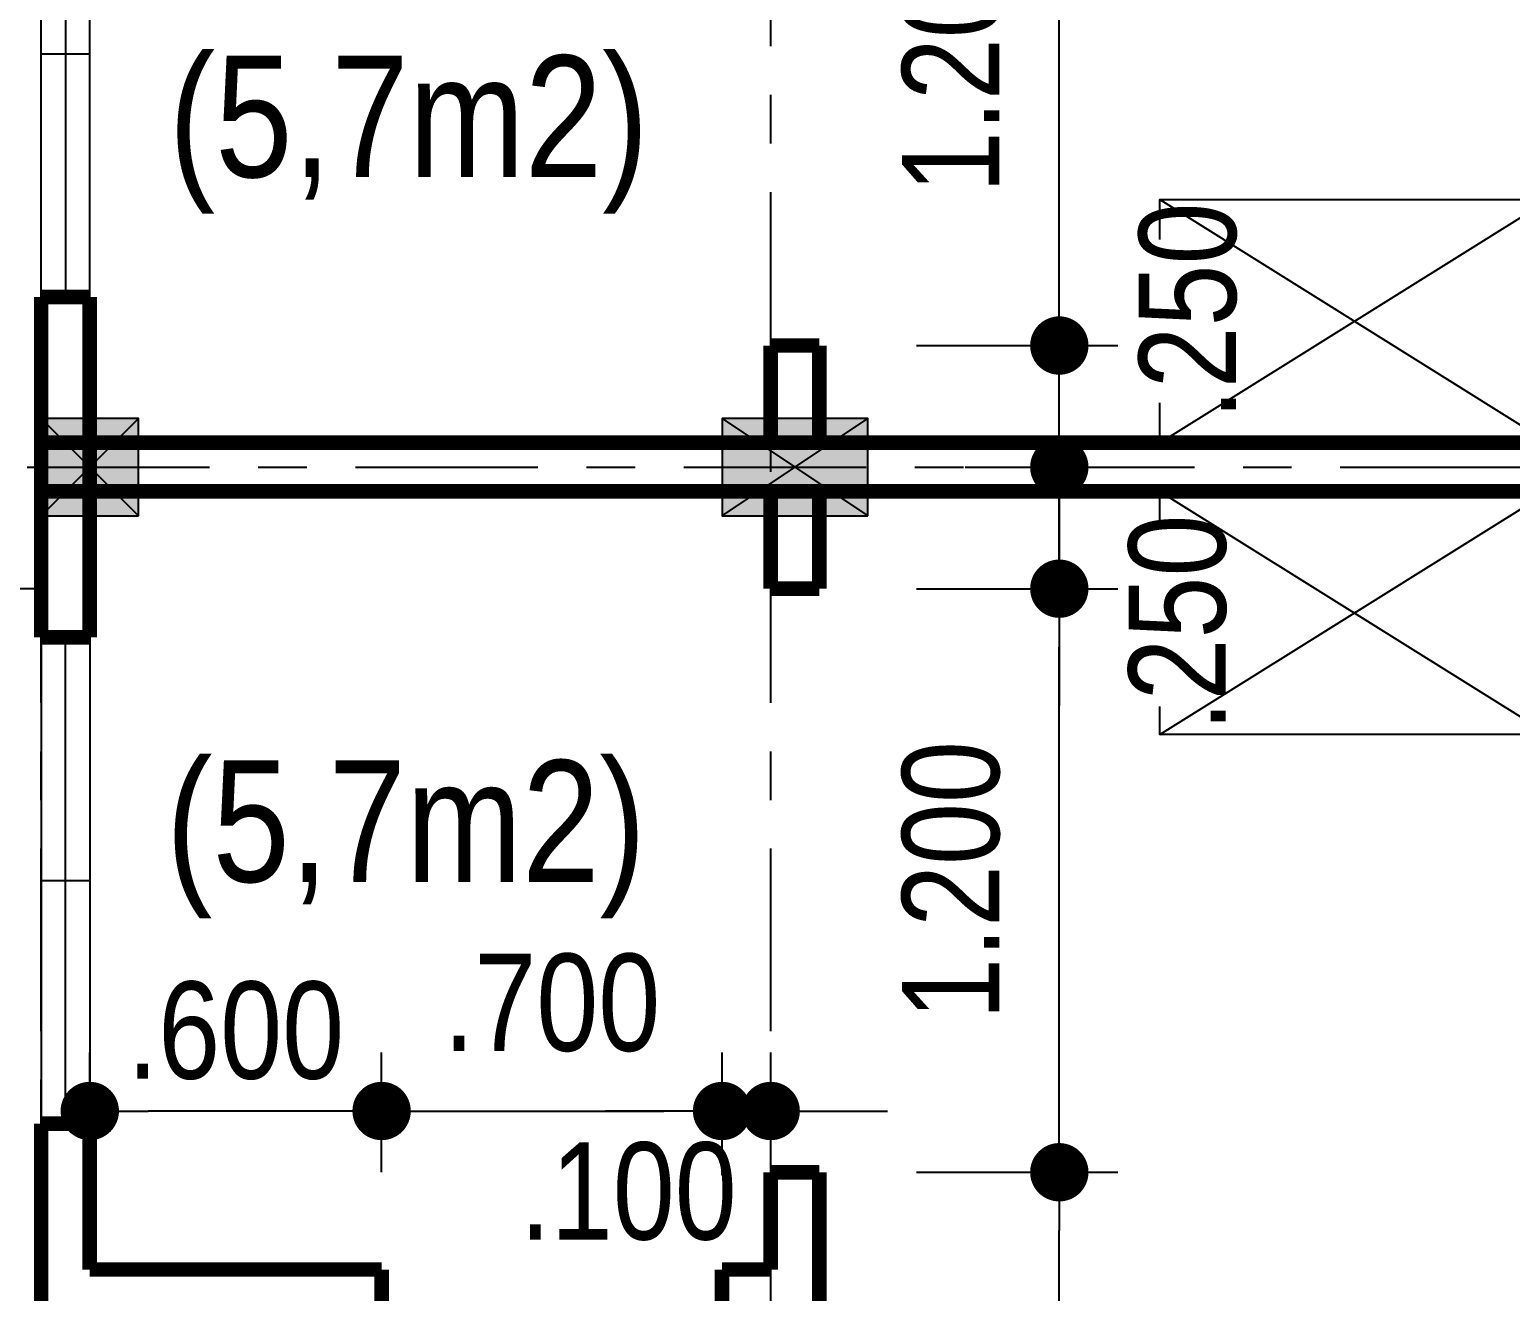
# Model space of a CAD drawing. Header units: millimetres. Extents: x 100 to 288, y -65 to 177.
# Drawn here: x 126.392 to 129.437, y 135.523 to 138.117 of the extents above; entities that cross this region are included whole.
import ezdxf

# ---------------------------------------------------------------- set-up
doc = ezdxf.new("R2010")
doc.units = ezdxf.units.MM
doc.header["$LTSCALE"] = 0.3
doc.header["$MEASUREMENT"] = 0
doc.header["$PDMODE"] = 2
doc.linetypes.add('ACAD_ISO03W100', pattern=[30, 12, -18])
doc.linetypes.add('CENTER', pattern=[2, 1.25, -0.25, 0.25, -0.25])
doc.layers.get('0').update_dxf_attribs({"linetype": 'CONTINUOUS', "lineweight": 13})
doc.layers.get('DEFPOINTS').update_dxf_attribs({"linetype": 'CONTINUOUS', "lineweight": 13})
for name, color, linetype in [('HATCH', 8, 'CONTINUOUS'), ('LAYER 1', 1, 'CONTINUOUS'), ('LAYER1', 1, 'CONTINUOUS'), ('LAYER5', 5, 'CONTINUOUS'), ('LAYER7', 7, 'CONTINUOUS'), ('THIETBI', 25, 'CONTINUOUS'), ('TUONG', 7, 'CONTINUOUS')]:
    doc.layers.add(name, color=color, linetype=linetype)
doc.styles.add('HELVE-KT', font='VHELVCN.TTF')
doc.dimstyles.new('1-100', dxfattribs={"dimtxt": 0.2, "dimasz": 0.12, "dimexe": 0.12, "dimexo": 0.2, "dimgap": 0.12, "dimtad": 1, "dimdec": 3, "dimzin": 4, "dimdsep": 46, "dimtxsty": 'HELVE-KT', "dimblk1": 'DOT', "dimblk2": 'DOT', "dimsah": 1, "dimcen": -0.18, "dimadec": 3, "dimazin": 0, "dimtfac": 1, "dimtdec": 3, "dimtmove": 2, "dimatfit": 3, "dimldrblk": 'DOT', "dimfxl": 0, "dimtolj": 1, "dimtzin": 4, "dimarcsym": 0})

# ---------------------------------------------------------------- blocks, each defined once
blk = doc.blocks.new('_DOT')
at = {"color": 0, "linetype": 'ByBlock'}
blk.add_line((-0.5, 0), (-1, 0), dxfattribs=at)
at = {"color": 0, "linetype": 'ByBlock', "const_width": 0.5}
blk.add_lwpolyline([(-0.25, 0, 1), (0.25, 0, 1)], format="xyb", close=True, dxfattribs=at)
blk = doc.blocks.new('*D253')
at = {"layer": 'DEFPOINTS', "color": 0, "lineweight": -2, "ltscale": 5}
for p in [(127.8161146540741, 135.8936945051084), (127.1161146540043, 135.5677657602484), (127.8161146540741, 135.5616085304775)]:
    blk.add_point(p, dxfattribs=at)
at = {"layer": 'LAYER 1', "color": 0, "lineweight": -2, "ltscale": 5}
for p, q in [((127.1161146540043, 135.7677657602484), (127.1161146540043, 136.0136945051084)), ((127.8161146540741, 135.7616085304775), (127.8161146540741, 136.0136945051084)), ((127.2361146540043, 135.8936945051084), (127.6961146540741, 135.8936945051084))]:
    blk.add_line(p, q, dxfattribs=at)
at = {"layer": 'LAYER 1', "color": 0, "lineweight": -2, "ltscale": 5, "xscale": 0.12, "yscale": 0.12, "zscale": 0.12, "rotation": 180}
blk.add_blockref('_DOT', (127.1161146540043, 135.8936945051084), dxfattribs=at)
at = {"layer": 'LAYER 1', "color": 0, "lineweight": -2, "ltscale": 5, "xscale": 0.12, "yscale": 0.12, "zscale": 0.12}
blk.add_blockref('_DOT', (127.8161146540741, 135.8936945051084), dxfattribs=at)
at = {"layer": 'LAYER 1', "color": 0, "ltscale": 5, "insert": (127.4661146540392, 136.1158278384418), "char_height": 0.2, "attachment_point": 5, "style": 'HELVE-KT'}
blk.add_mtext('\\A1;.700', dxfattribs=at)
blk = doc.blocks.new('*D254')
at = {"layer": 'DEFPOINTS', "color": 0, "lineweight": -2, "ltscale": 5}
for p in [(127.9161146540508, 135.8936945051084), (127.8161146540741, 135.5677657602484), (127.9161146540508, 135.5677657602484)]:
    blk.add_point(p, dxfattribs=at)
at = {"layer": 'LAYER 1', "color": 0, "lineweight": -2, "ltscale": 5}
for p, q in [((127.8161146540741, 135.7677657602484), (127.8161146540741, 136.0136945051084)), ((127.9161146540508, 135.7677657602484), (127.9161146540508, 136.0136945051084)), ((127.6961146540741, 135.8936945051084), (127.5761146540741, 135.8936945051084)), ((127.8161146540741, 135.8936945051084), (127.9161146540508, 135.8936945051084)), ((128.0361146540508, 135.8936945051084), (128.1561146540508, 135.8936945051084))]:
    blk.add_line(p, q, dxfattribs=at)
at = {"layer": 'LAYER 1', "color": 0, "lineweight": -2, "ltscale": 5, "xscale": 0.12, "yscale": 0.12, "zscale": 0.12}
blk.add_blockref('_DOT', (127.8161146540741, 135.8936945051084), dxfattribs=at)
at = {"layer": 'LAYER 1', "color": 0, "lineweight": -2, "ltscale": 5, "xscale": 0.12, "yscale": 0.12, "zscale": 0.12, "rotation": 180}
blk.add_blockref('_DOT', (127.9161146540508, 135.8936945051084), dxfattribs=at)
at = {"layer": 'LAYER 1', "color": 0, "ltscale": 5, "insert": (127.6232947618199, 135.7279037894461), "char_height": 0.2, "attachment_point": 5, "style": 'HELVE-KT'}
blk.add_mtext('\\A1;.100', dxfattribs=at)
blk = doc.blocks.new('*D255')
at = {"layer": 'DEFPOINTS', "color": 0, "lineweight": -2, "ltscale": 5}
for p in [(126.5161146540275, 135.8936945051084), (126.5161146540275, 135.5677657602484), (127.1161146540043, 135.5677657602484)]:
    blk.add_point(p, dxfattribs=at)
at = {"layer": 'LAYER 1', "color": 0, "lineweight": -2, "ltscale": 5}
for p, q in [((126.5161146540275, 135.7677657602484), (126.5161146540275, 136.0136945051084)), ((127.1161146540043, 135.7677657602484), (127.1161146540043, 136.0136945051084)), ((126.9961146540043, 135.8936945051084), (126.6361146540276, 135.8936945051084))]:
    blk.add_line(p, q, dxfattribs=at)
at = {"layer": 'LAYER 1', "color": 0, "lineweight": -2, "ltscale": 5, "xscale": 0.12, "yscale": 0.12, "zscale": 0.12, "rotation": 180}
blk.add_blockref('_DOT', (126.5161146540275, 135.8936945051084), dxfattribs=at)
at = {"layer": 'LAYER 1', "color": 0, "lineweight": -2, "ltscale": 5, "xscale": 0.12, "yscale": 0.12, "zscale": 0.12}
blk.add_blockref('_DOT', (127.1161146540043, 135.8936945051084), dxfattribs=at)
at = {"layer": 'LAYER 1', "color": 0, "ltscale": 5, "insert": (126.8161146540159, 136.0585572924595), "char_height": 0.2, "attachment_point": 5, "style": 'HELVE-KT'}
blk.add_mtext('\\A1;.600', dxfattribs=at)
blk = doc.blocks.new('*D262')
at = {"layer": 'DEFPOINTS', "color": 0, "lineweight": -2, "ltscale": 5}
for p in [(128.0161146540275, 135.7677657602601), (128.509492247388, 135.7677657602601), (128.1161146540043, 133.417765760167)]:
    blk.add_point(p, dxfattribs=at)
at = {"layer": 'LAYER 1', "color": 0, "lineweight": -2, "ltscale": 5}
for p, q in [((128.2161146540275, 135.7677657602601), (128.629492247388, 135.7677657602601)), ((128.509492247388, 133.537765760167), (128.509492247388, 135.6477657602601)), ((128.3161146540043, 133.417765760167), (128.629492247388, 133.417765760167))]:
    blk.add_line(p, q, dxfattribs=at)
at = {"layer": 'LAYER 1', "color": 0, "lineweight": -2, "ltscale": 5, "xscale": 0.12, "yscale": 0.12, "zscale": 0.12}
for p, rotation in [((128.509492247388, 135.7677657602601), 90), ((128.509492247388, 133.417765760167), 270)]:
    blk.add_blockref('_DOT', p, dxfattribs=dict(at, rotation=rotation))
at = {"layer": 'LAYER 1', "color": 0, "ltscale": 5, "insert": (128.2873589140547, 134.5927657602136), "char_height": 0.2, "attachment_point": 5, "rotation": 90, "style": 'HELVE-KT'}
blk.add_mtext('\\A1;2.350', dxfattribs=at)
blk = doc.blocks.new('*D263')
at = {"layer": 'DEFPOINTS', "color": 0, "lineweight": -2, "ltscale": 5}
for p in [(128.0161146540275, 136.9677657602717), (128.509492247388, 136.9677657602717), (128.0161146540275, 135.7677657602601)]:
    blk.add_point(p, dxfattribs=at)
at = {"layer": 'LAYER 1', "color": 0, "lineweight": -2, "ltscale": 5}
for p, q in [((128.2161146540275, 136.9677657602717), (128.629492247388, 136.9677657602717)), ((128.509492247388, 135.8877657602601), (128.509492247388, 136.8477657602717)), ((128.2161146540275, 135.7677657602601), (128.629492247388, 135.7677657602601))]:
    blk.add_line(p, q, dxfattribs=at)
at = {"layer": 'LAYER 1', "color": 0, "lineweight": -2, "ltscale": 5, "xscale": 0.12, "yscale": 0.12, "zscale": 0.12}
for p, rotation in [((128.509492247388, 136.9677657602717), 90), ((128.509492247388, 135.7677657602601), 270)]:
    blk.add_blockref('_DOT', p, dxfattribs=dict(at, rotation=rotation))
at = {"layer": 'LAYER 1', "color": 0, "ltscale": 5, "insert": (128.2873589140547, 136.3677657602659), "char_height": 0.2, "attachment_point": 5, "rotation": 90, "style": 'HELVE-KT'}
blk.add_mtext('\\A1;1.200', dxfattribs=at)
blk = doc.blocks.new('*D264')
at = {"layer": 'DEFPOINTS', "color": 0, "lineweight": -2, "ltscale": 5}
for p in [(128.1161146540043, 137.2177657602717), (128.509492247388, 137.2177657602717), (128.0161146540275, 136.9677657602717)]:
    blk.add_point(p, dxfattribs=at)
at = {"layer": 'LAYER 1', "color": 0, "lineweight": -2, "ltscale": 5}
for p, q in [((128.509492247388, 137.3377657602717), (128.509492247388, 137.4577657602717)), ((128.3161146540043, 137.2177657602717), (128.629492247388, 137.2177657602717)), ((128.509492247388, 136.9677657602717), (128.509492247388, 137.2177657602717)), ((128.2161146540275, 136.9677657602717), (128.629492247388, 136.9677657602717)), ((128.509492247388, 136.8477657602717), (128.509492247388, 136.7277657602717))]:
    blk.add_line(p, q, dxfattribs=at)
at = {"layer": 'LAYER 1', "color": 0, "lineweight": -2, "ltscale": 5, "xscale": 0.12, "yscale": 0.12, "zscale": 0.12}
for p, rotation in [((128.509492247388, 137.2177657602717), 270), ((128.509492247388, 136.9677657602717), 90)]:
    blk.add_blockref('_DOT', p, dxfattribs=dict(at, rotation=rotation))
at = {"layer": 'LAYER 1', "color": 0, "ltscale": 5, "insert": (128.7531894748762, 136.8971605490208), "char_height": 0.2, "attachment_point": 5, "rotation": 90, "style": 'HELVE-KT'}
blk.add_mtext('\\A1;.250', dxfattribs=at)
blk = doc.blocks.new('*D265')
at = {"layer": 'DEFPOINTS', "color": 0, "lineweight": -2, "ltscale": 5}
for p in [(128.0161146540275, 137.4677657602135), (128.509492247388, 137.4677657602135), (128.1161146540043, 137.2177657602717)]:
    blk.add_point(p, dxfattribs=at)
at = {"layer": 'LAYER 1', "color": 0, "lineweight": -2, "ltscale": 5}
for p, q in [((128.509492247388, 137.5877657602135), (128.509492247388, 137.7077657602135)), ((128.2161146540275, 137.4677657602135), (128.629492247388, 137.4677657602135)), ((128.509492247388, 137.2177657602717), (128.509492247388, 137.4677657602135)), ((128.3161146540043, 137.2177657602717), (128.629492247388, 137.2177657602717)), ((128.509492247388, 137.0977657602717), (128.509492247388, 136.9777657602717))]:
    blk.add_line(p, q, dxfattribs=at)
at = {"layer": 'LAYER 1', "color": 0, "lineweight": -2, "ltscale": 5, "xscale": 0.12, "yscale": 0.12, "zscale": 0.12}
for p, rotation in [((128.509492247388, 137.4677657602135), 270), ((128.509492247388, 137.2177657602717), 90)]:
    blk.add_blockref('_DOT', p, dxfattribs=dict(at, rotation=rotation))
at = {"layer": 'LAYER 1', "color": 0, "ltscale": 5, "insert": (128.7743786940345, 137.5388988631441), "char_height": 0.2, "attachment_point": 5, "rotation": 90, "style": 'HELVE-KT'}
blk.add_mtext('\\A1;.250', dxfattribs=at)
blk = doc.blocks.new('*D266')
at = {"layer": 'DEFPOINTS', "color": 0, "lineweight": -2, "ltscale": 5}
for p in [(128.0161146540275, 138.6677657602252), (128.509492247388, 138.6677657602252), (128.0161146540275, 137.4677657602135)]:
    blk.add_point(p, dxfattribs=at)
at = {"layer": 'LAYER 1', "color": 0, "lineweight": -2, "ltscale": 5}
for p, q in [((128.2161146540275, 138.6677657602252), (128.629492247388, 138.6677657602252)), ((128.509492247388, 137.5877657602135), (128.509492247388, 138.5477657602252)), ((128.2161146540275, 137.4677657602135), (128.629492247388, 137.4677657602135))]:
    blk.add_line(p, q, dxfattribs=at)
at = {"layer": 'LAYER 1', "color": 0, "lineweight": -2, "ltscale": 5, "xscale": 0.12, "yscale": 0.12, "zscale": 0.12}
for p, rotation in [((128.509492247388, 138.6677657602252), 90), ((128.509492247388, 137.4677657602135), 270)]:
    blk.add_blockref('_DOT', p, dxfattribs=dict(at, rotation=rotation))
at = {"layer": 'LAYER 1', "color": 0, "ltscale": 5, "insert": (128.2873589140547, 138.0677657602194), "char_height": 0.2, "attachment_point": 5, "rotation": 90, "style": 'HELVE-KT'}
blk.add_mtext('\\A1;1.200', dxfattribs=at)

msp = doc.modelspace()

# ---------------------------------------------------------------- hatches: boundary and pattern name
at = {"layer": 'LAYER7', "ltscale": 5}
h = msp.add_hatch(color=256, dxfattribs=at)
h.paths.add_polyline_path([(126.5161146540858, 137.2177657602717), (126.416114654109, 137.317765760132), (126.4161146540508, 137.1177657601786)])
h.paths.add_polyline_path([(126.5161146540275, 137.2177657602135), (126.416114654109, 137.1177657602368), (126.6161146541789, 137.1177657602368)])
h.paths.add_polyline_path([(126.6161146540625, 137.317765760132), (126.5161146540858, 137.2177657602135), (126.6161146540625, 137.1177657602368)])
h.paths.add_polyline_path([(126.6161146540625, 137.3177657601902), (126.416114654109, 137.3177657602484), (126.5161146540858, 137.2177657602135)])
h = msp.add_hatch(color=256, dxfattribs=at)
h.paths.add_polyline_path([(127.8161146540741, 137.3177657603067), (127.8161146539577, 137.117765760295), (127.966114653981, 137.2177657603299)])
h.paths.add_polyline_path([(127.966114653981, 137.2177657602717), (128.1161146540043, 137.3177657603067), (127.8161146540741, 137.3177657603067)])
h.paths.add_polyline_path([(127.8161146540159, 137.117765760295), (128.1161146540625, 137.117765760295), (127.966114653981, 137.2177657603299)])
h.paths.add_polyline_path([(127.9661146540392, 137.2177657603299), (128.1161146540625, 137.117765760295), (128.1161146540625, 137.3177657603067)])

# ---------------------------------------------------------------- linework, layer by layer
at = {"layer": 'HATCH', "linetype": 'CENTER'}
for points in [[(126.4161146540508, 120.5331591377746), (126.4161146540508, 145.4062080577262)], [(127.9161146540508, 120.5331591377746), (127.9161146540508, 145.4062080577262)], [(123.687168974452, 137.2177657602717), (136.29486407921, 137.2177657602717)]]:
    msp.add_lwpolyline(points, dxfattribs=at)
at = {"layer": 'HATCH', "linetype": 'ACAD_ISO03W100', "ltscale": 0.01}
for points in [[(126.4161146540508, 138.6677657601902), (126.4161146540508, 138.6677657601902), (126.0161146540508, 138.6677657601902), (126.0161146540508, 137.4677657601902), (126.4161146540508, 137.4677657601902)], [(126.4161146540508, 136.9677657602368), (126.4161146540508, 136.9677657602368), (126.0161146540508, 136.9677657602368), (126.0161146540508, 135.7677657602368), (126.4161146540508, 135.7677657602368)]]:
    msp.add_lwpolyline(points, dxfattribs=at)
at = {"layer": 'LAYER5', "color": 163, "linetype": 'Continuous'}
for p, q in [((126.4161146540508, 137.5677657602484), (126.4161146540508, 138.5677657601902)), ((126.4661146540392, 138.5677657601902), (126.4661146540392, 137.5677657602484)), ((126.5161146540275, 137.5677657602484), (126.5161146540275, 138.5677657601902)), ((126.4161146540508, 138.0677657602484), (126.5161146539693, 138.0677657602484)), ((126.4161146540508, 136.8677657602368), (126.4161146540508, 135.8677657602368)), ((126.4661146540392, 135.8677657602368), (126.4661146540392, 136.8677657602368)), ((126.5161146540275, 136.8677657602368), (126.5161146540275, 135.8677657602368)), ((126.4161146540508, 136.3677657602368), (126.5161146539693, 136.3677657602368))]:
    msp.add_line(p, q, dxfattribs=at)
at = {"layer": 'LAYER7', "ltscale": 5}
for p, q in [((126.4161146540508, 137.1177657602368), (126.6161146540625, 137.3177657602484)), ((126.4161146540508, 137.3177657602484), (126.6161146540625, 137.1177657602368)), ((127.8161146540159, 137.117765760295), (128.1161146540043, 137.3177657603067)), ((127.8161146540159, 137.3177657603067), (128.1161146540043, 137.117765760295))]:
    msp.add_line(p, q, dxfattribs=at)
at = {"layer": 'LAYER7', "ltscale": 5, "const_width": 0.03}
for points in [[(126.4161146540508, 137.2177657602717), (126.4161146540508, 137.5677657602484)], [(126.5161146540275, 137.2177657602717), (126.5161146540275, 137.5677657602484)], [(127.9161146540508, 137.4677657602135), (127.9161146540508, 137.2677657602019)], [(128.0161146540275, 137.4677657602135), (128.0161146540275, 137.2677657602019)], [(126.4161146540508, 137.2677657602019), (133.6161146540625, 137.2677657602019)], [(126.4161146540508, 137.2177657602135), (126.4161146540508, 136.8677657602368)], [(126.5161146540275, 137.2177657602135), (126.5161146540275, 136.8677657602368)], [(126.4161146540508, 137.1677657602252), (133.6161146540625, 137.1677657602252)], [(127.9161146540508, 136.9677657602717), (127.9161146540508, 137.1677657602252)], [(128.0161146540275, 136.9677657602717), (128.0161146540275, 137.1677657602252)], [(126.4161146540508, 135.8677657602368), (126.4161146540508, 133.4177657602252)], [(126.5161146540275, 135.8677657602368), (126.5161146540275, 135.5677657602484)], [(127.9161146540508, 135.5677657602484), (127.9161146540508, 135.7677657602601)], [(128.0161146540275, 135.5677657602484), (128.0161146540275, 135.7677657602601)], [(127.1161146540043, 135.5677657602484), (126.5161146540275, 135.5677657602484)], [(127.1161146540043, 135.5677657602484), (126.5161146540275, 135.5677657602484)], [(127.1161146540043, 135.4677657602717), (127.1161146540043, 135.5677657602484)], [(127.9161146540508, 135.5677657602484), (127.8161146540741, 135.5677657602484)], [(127.9161146540508, 135.5677657602484), (127.8161146540741, 135.5677657602484)], [(127.8161146540741, 135.4677657602135), (127.8161146540741, 135.5677657602484)], [(128.0161146540275, 133.4677657602717), (128.0161146540275, 135.5677657602484)]]:
    msp.add_lwpolyline(points, dxfattribs=at)
at = {"layer": 'LAYER7', "ltscale": 5}
for points in [[(126.6161146540625, 137.1177657602368), (126.6161146540625, 137.3177657602484), (126.4161146540508, 137.3177657602484), (126.4161146540508, 137.1177657602368)], [(128.1161146540043, 137.117765760295), (128.1161146540043, 137.3177657603067), (127.8161146540159, 137.3177657603067), (127.8161146540159, 137.117765760295)]]:
    msp.add_lwpolyline(points, close=True, dxfattribs=at)
at = {"layer": 'THIETBI', "ltscale": 5}
for p, q in [((128.7161146540392, 137.2677657602019), (129.5161146540858, 137.7677657602019)), ((128.7161146540392, 137.7677657602019), (129.5161146540858, 137.2677657602019)), ((128.7161146540392, 136.6677657602252), (129.5161146540858, 137.1677657602252)), ((128.7161146540392, 137.1677657602252), (129.5161146540858, 136.6677657602252))]:
    msp.add_line(p, q, dxfattribs=at)
for points in [[(128.7161146540392, 137.6855151408365), (128.7161146540392, 137.7677657602019), (130.3161146540741, 137.7677657602019), (130.3161146540741, 137.2677657602019), (128.7161146540392, 137.2677657602019), (128.7161146540392, 137.3497631959747)], [(128.7161146540392, 137.1043298999559), (128.7161146540392, 137.1677657602252), (130.3161146540741, 137.1677657602252), (130.3161146540741, 136.6677657602252), (128.7161146540392, 136.6677657602252), (128.7161146540392, 136.7252140582552)]]:
    msp.add_lwpolyline(points, dxfattribs=at)
at = {"layer": 'TUONG', "linetype": 'ByBlock', "ltscale": 5, "const_width": 0.03}
for points in [[(126.5161146540275, 137.5677657602484), (126.4161146540508, 137.5677657602484)], [(128.0161146540275, 137.4677657602135), (127.9161146540508, 137.4677657602135)], [(128.0161146540275, 136.9677657602717), (127.9161146540508, 136.9677657602717)], [(126.5161146540275, 136.8677657602368), (126.4161146540508, 136.8677657602368)], [(126.5161146540275, 135.8677657602368), (126.4161146540508, 135.8677657602368)], [(128.0161146540275, 135.7677657602601), (127.9161146540508, 135.7677657602601)]]:
    msp.add_lwpolyline(points, dxfattribs=at)

# ---------------------------------------------------------------- texts
at = {"layer": 'LAYER1', "linetype": 'Continuous', "ltscale": 0.05, "char_height": 0.25, "width": 17.4622, "attachment_point": 1, "style": 'HELVE-KT'}
for insert in [(126.6784892190416, 138.4807998584131), (126.6729088506771, 137.0316460387096)]:
    msp.add_mtext('\\P(5,7m2)', dxfattribs=dict(at, insert=insert))

# ---------------------------------------------------------------- dimensions: what is measured, and where the dimension line sits
at = {"layer": 'LAYER 1', "ltscale": 5}
for base, p1, p2, picture, middle in [((128.509492247388, 138.6677657602252), (128.0161146540275, 137.4677657602135), (128.0161146540275, 138.6677657602252), '*D266', (128.2873589140547, 138.0677657602194)), ((128.509492247388, 136.9677657602717), (128.0161146540275, 135.7677657602601), (128.0161146540275, 136.9677657602717), '*D263', (128.2873589140547, 136.3677657602659)), ((128.509492247388, 135.7677657602601), (128.1161146540043, 133.417765760167), (128.0161146540275, 135.7677657602601), '*D262', (128.2873589140547, 134.5927657602136))]:
    dim = msp.add_linear_dim(base=base, p1=p1, p2=p2, angle=90, dimstyle='1-100', dxfattribs=at)
    dim.commit()
    dim.dimension.update_dxf_attribs({"geometry": picture, "text_midpoint": middle})
for base, p1, p2, picture, middle in [((128.509492247388, 137.4677657602135), (128.1161146540043, 137.2177657602717), (128.0161146540275, 137.4677657602135), '*D265', (128.7743786940345, 137.5388988631441)), ((128.509492247388, 137.2177657602717), (128.0161146540275, 136.9677657602717), (128.1161146540043, 137.2177657602717), '*D264', (128.7531894748762, 136.8971605490208))]:
    dim = msp.add_linear_dim(base=base, p1=p1, p2=p2, angle=90, dimstyle='1-100', dxfattribs=at)
    dim.commit()
    dim.dimension.update_dxf_attribs({"geometry": picture, "text_midpoint": middle, "dimtype": 160})
dim = msp.add_linear_dim(base=(127.8161146540741, 135.8936945051084), p1=(127.1161146540043, 135.5677657602484), p2=(127.8161146540741, 135.5616085304775), dimstyle='1-100', dxfattribs=at)
dim.commit()
dim.dimension.update_dxf_attribs({"geometry": '*D253', "text_midpoint": (127.4661146540392, 136.1158278384418)})
for base, p1, p2, picture, middle in [((126.5161146540275, 135.8936945051084), (127.1161146540043, 135.5677657602484), (126.5161146540275, 135.5677657602484), '*D255', (126.8161146540159, 136.0585572924595)), ((127.9161146540508, 135.8936945051084), (127.8161146540741, 135.5677657602484), (127.9161146540508, 135.5677657602484), '*D254', (127.6232947618199, 135.7279037894461))]:
    dim = msp.add_linear_dim(base=base, p1=p1, p2=p2, dimstyle='1-100', dxfattribs=at)
    dim.commit()
    dim.dimension.update_dxf_attribs({"geometry": picture, "text_midpoint": middle, "dimtype": 160})

doc.saveas('drawing.dxf')
